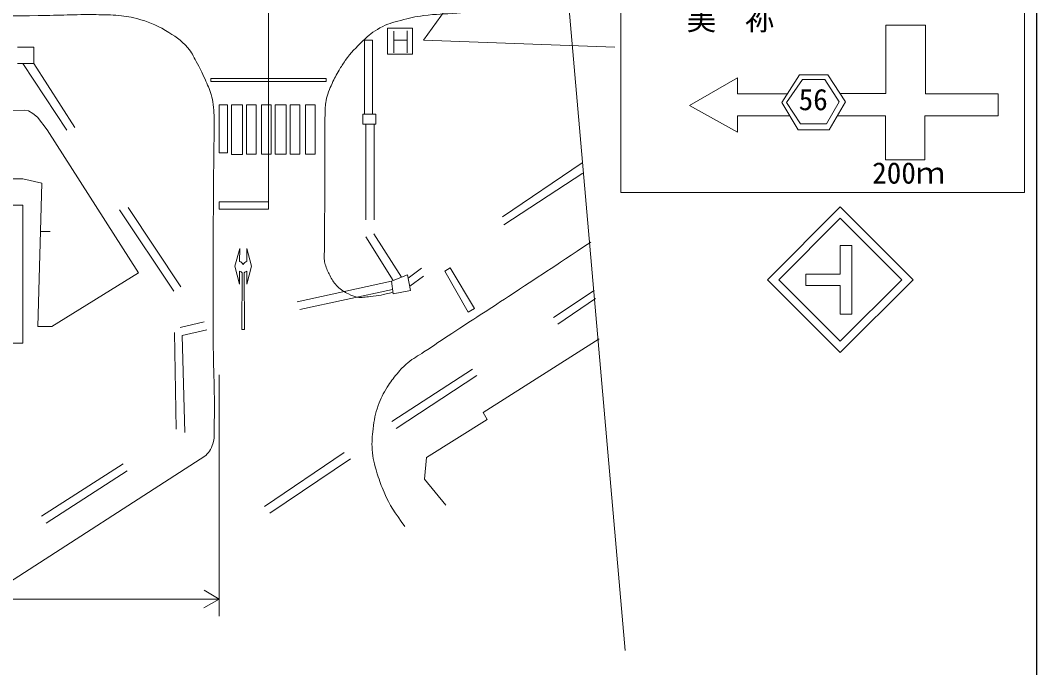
# Model space of a CAD drawing. Units: millimetres, scale not verified. Extents: x 40000 to 680000, y 20000 to 380000.
# Drawn here: x 516258 to 579000, y 235931 to 275898 of the extents above; entities that cross this region are included whole.
import ezdxf
from ezdxf.enums import TextEntityAlignment as Align

# ---------------------------------------------------------------- set-up
doc = ezdxf.new("R2010")
doc.units = ezdxf.units.MM
doc.header["$LTSCALE"] = 1000
doc.layers.add('M-TTL-BAND', color=7, linetype='Continuous', lineweight=25)
doc.layers.add('M-WORK', color=1, linetype='Continuous', lineweight=13)
doc.styles.add('ＭＳ ゴシック', font='')
doc.styles.get('ＭＳ ゴシック').set_extended_font_data('MS Gothic')

msp = doc.modelspace()

# ---------------------------------------------------------------- linework, layer by layer
at = {"layer": 'M-TTL-BAND'}
msp.add_line((579000, 20000), (579000, 370000), dxfattribs=at)
at = {"layer": 'M-WORK'}
for p, q in [((546868, 313990), (553595, 236986)), ((541150, 274669), (553371, 291709)), ((531580, 264233), (531580, 281100)), ((553328, 265260), (553328, 281274)), ((578242, 281274), (578242, 265260)), ((572143, 275591), (569688, 275591)), ((569688, 275591), (569688, 271384)), ((572143, 271354), (572143, 275591)), ((538930, 275416), (540464, 275416)), ((538930, 273815), (538930, 275416)), ((539320, 275234), (539320, 273883)), ((540139, 275247), (540139, 273901)), ((540464, 275416), (540464, 273815)), ((516080, 274239), (517092, 274239)), ((517092, 274239), (517092, 273231)), ((537497, 274674), (538002, 274674)), ((537497, 270111), (537497, 274674)), ((538002, 274674), (538002, 270111)), ((539320, 274666), (540139, 274666)), ((552952, 274242), (541150, 274669)), ((540464, 273815), (538930, 273815)), ((517092, 273231), (516080, 273231)), ((516405, 273231), (519129, 269115)), ((519630, 269287), (517092, 273231)), ((560532, 272344), (557568, 270641)), ((560532, 271354), (560532, 272344)), ((563269, 270821), (564354, 272542)), ((564354, 272542), (566114, 272542)), ((566114, 272542), (567197, 270864)), ((528010, 272299), (535132, 272299)), ((528010, 272299), (528010, 272131)), ((535132, 272131), (528010, 272131)), ((535132, 272299), (535132, 272131)), ((563563, 270822), (564536, 272235)), ((564536, 272235), (565929, 272235)), ((565929, 272235), (566813, 270876)), ((563605, 271354), (560532, 271354)), ((569688, 271384), (566862, 271384)), ((576625, 271354), (572143, 271354)), ((576625, 270012), (576625, 271354)), ((528528, 270678), (529038, 270678)), ((528528, 267716), (528528, 270678)), ((529038, 270678), (529038, 267716)), ((529291, 270684), (529964, 270684)), ((529291, 267622), (529291, 270684)), ((529964, 270684), (529964, 267622)), ((530215, 270685), (530809, 270685)), ((530215, 267638), (530215, 270685)), ((530809, 270685), (530809, 267638)), ((531152, 270683), (531738, 270683)), ((531152, 267637), (531152, 270683)), ((531738, 270683), (531738, 267637)), ((531997, 270683), (532673, 270683)), ((531997, 267638), (531997, 270683)), ((532673, 270683), (532673, 267638)), ((532926, 270684), (533519, 270684)), ((532926, 267637), (532926, 270684)), ((533519, 270684), (533519, 267637)), ((533860, 270680), (534453, 270680)), ((533860, 267633), (533860, 270680)), ((534453, 270680), (534453, 267633)), ((557568, 270641), (560526, 268998)), ((564267, 269143), (563269, 270821)), ((564412, 269515), (563563, 270822)), ((566813, 270876), (566031, 269515)), ((567197, 270864), (566190, 269143)), ((515220, 270329), (516495, 270345)), ((516495, 270345), (516763, 270301)), ((516763, 270301), (517032, 270156)), ((517032, 270156), (517322, 269918)), ((517322, 269918), (517920, 269130)), ((537409, 269481), (537409, 270111)), ((537409, 270111), (538002, 270111)), ((538002, 270111), (538205, 270111)), ((538205, 270111), (538205, 269481)), ((560526, 268998), (560526, 270004)), ((560526, 270004), (563755, 270004)), ((566698, 270012), (566871, 270012)), ((566871, 270012), (569673, 270012)), ((569673, 270012), (569673, 267280)), ((572098, 267280), (572098, 270012)), ((572098, 270012), (576625, 270012)), ((538205, 269481), (537409, 269481)), ((537587, 269481), (537587, 263587)), ((538099, 263576), (538099, 269481)), ((566031, 269515), (564412, 269515)), ((517920, 269130), (523550, 260318)), ((566190, 269143), (564267, 269143)), ((529038, 267716), (528528, 267716)), ((529964, 267622), (529291, 267622)), ((530809, 267638), (530215, 267638)), ((531738, 267637), (531152, 267637)), ((532673, 267638), (531997, 267638)), ((533519, 267637), (532926, 267637)), ((534453, 267633), (533860, 267633)), ((546028, 263760), (550943, 267105)), ((569673, 267280), (572098, 267280)), ((516404, 266111), (515220, 266115)), ((517585, 265854), (516404, 266111)), ((550989, 266452), (546104, 263274)), ((517335, 256997), (517585, 265854)), ((578242, 265260), (553328, 265260)), ((516414, 264489), (476702, 264176)), ((516414, 255967), (516414, 264489)), ((525739, 259181), (522373, 264200)), ((522905, 264340), (526176, 259434)), ((531580, 264699), (528523, 264699)), ((528523, 264699), (528523, 264233)), ((528523, 264233), (531580, 264233)), ((517501, 262870), (518109, 262870)), ((539277, 259844), (537589, 262531)), ((538082, 262724), (539787, 260041)), ((529800, 261815), (529498, 260715)), ((529800, 261815), (529798, 261015)), ((530233, 261814), (530535, 260715)), ((530233, 261814), (530234, 261014)), ((529498, 260715), (529796, 259615)), ((529797, 260415), (529796, 259615)), ((530235, 260414), (530236, 259614)), ((530535, 260715), (530236, 259614)), ((540205, 259978), (541032, 260591)), ((542464, 260420), (542787, 260618)), ((543911, 257871), (542464, 260420)), ((542787, 260618), (544298, 258100)), ((523550, 260318), (518213, 256990)), ((529947, 260314), (529940, 256814)), ((530085, 260314), (530090, 256814)), ((533343, 258524), (539164, 259801)), ((540164, 260187), (539164, 259801)), ((539164, 259801), (539283, 259019)), ((540352, 259227), (540164, 260187)), ((541155, 260093), (540302, 259484)), ((533508, 258039), (539243, 259285)), ((539283, 259019), (540352, 259227)), ((549174, 257559), (551677, 259209)), ((551765, 258722), (549446, 257140)), ((544298, 258100), (543911, 257871)), ((527600, 257286), (526131, 256930)), ((518213, 256990), (517335, 256997)), ((525779, 256631), (525883, 250661)), ((526258, 256446), (527767, 256785)), ((529940, 256814), (530090, 256814)), ((526408, 250459), (526258, 256446)), ((544835, 251681), (551990, 256236)), ((512851, 255967), (516414, 255967)), ((539201, 251137), (544174, 254369)), ((528524, 239109), (528524, 254012)), ((544433, 253969), (539464, 250700)), ((545077, 251254), (544835, 251681)), ((541331, 248900), (545077, 251254)), ((531338, 245878), (536258, 249225)), ((527705, 249033), (509046, 236985)), ((517569, 245277), (522598, 248514)), ((536634, 248823), (531670, 245470)), ((541203, 247576), (541331, 248900)), ((522849, 248092), (517849, 244858)), ((542536, 245970), (541203, 247576)), ((528524, 240170), (527598, 240713)), ((463428, 240170), (528524, 240170)), ((528524, 240170), (527594, 239630))]:
    msp.add_line(p, q, dxfattribs=at)
for points in [[(562373, 259882), (566873, 264382), (571373, 259882), (566873, 255382)], [(563080, 259882), (566873, 263675), (570666, 259882), (566873, 256090)], [(564752, 259529), (566873, 259529), (566873, 257761), (567580, 257761), (567580, 262004), (566873, 262004), (566873, 260236), (564752, 260236)]]:
    msp.add_lwpolyline(points, close=True, dxfattribs=at)
for centre, radius, start, end in [((529598, 260554), 502, 33.6552, 66.54465), ((530434, 260554), 502, 113.42877, 146.28403), ((529740, 260167), 254, 35.42961, 76.97332), ((530292, 260167), 254, 103.00009, 144.5438)]:
    msp.add_arc(centre, radius, start, end, dxfattribs=at)
for points, knots in [([(539269, 259111), (538616, 258956), (538415, 258892), (537855, 258843), (537542, 258816), (537361, 258757), (537050, 258808), (536835, 258844), (536722, 258905), (536527, 259002), (536238, 259144), (536080, 259244), (535845, 259464), (535631, 259662), (535544, 259811), (535405, 260067), (535269, 260316), (535203, 260463), (535113, 260732), (535069, 260864), (535047, 260940), (535031, 261078), (535013, 261226), (535025, 261311), (535025, 261460), (535026, 261991), (535036, 262289), (535040, 262821), (535053, 264804), (535042, 265915), (535053, 267898), (535058, 268762), (535030, 269247), (535073, 270109), (535089, 270434), (535070, 270621), (535133, 270941), (535175, 271156), (535212, 271275), (535284, 271482), (535356, 271688), (535409, 271799), (535502, 271997), (535657, 272326), (535759, 272504), (535938, 272822), (536074, 273062), (536156, 273194), (536321, 273416), (536701, 273927), (536950, 274189), (537409, 274630), (537782, 274987), (538010, 275180), (538461, 275431), (538928, 275690), (539231, 275755), (539746, 275897), (540289, 276047), (540599, 276122), (541158, 276192), (541952, 276290), (542402, 276283), (543199, 276346), (545906, 276559), (546767, 276659), (550121, 276991)], [0, 0, 0, 0, 1, 1, 1, 2, 2, 2, 3, 3, 3, 4, 4, 4, 5, 5, 5, 6, 6, 6, 7, 7, 7, 8, 8, 8, 9, 9, 9, 10, 10, 10, 11, 11, 11, 12, 12, 12, 13, 13, 13, 14, 14, 14, 15, 15, 15, 16, 16, 16, 17, 17, 17, 18, 18, 18, 19, 19, 19, 20, 20, 20, 21, 21, 21, 22, 22, 22, 22]), ([(463423, 273145), (463408, 273376), (463415, 273465), (463443, 273667), (463493, 274020), (463597, 274208), (463773, 274518), (463967, 274860), (464084, 275058), (464367, 275330), (464630, 275582), (464820, 275680), (465146, 275845), (465461, 276003), (465643, 276091), (465984, 276181), (466196, 276237), (466326, 276198), (466545, 276201), (468226, 276222), (469167, 276185), (470848, 276181), (478342, 276162), (482540, 276192), (490034, 276194), (495634, 276195), (498771, 276200), (504372, 276190), (506561, 276186), (507786, 276168), (509975, 276170), (512860, 276172), (514475, 276165), (517360, 276190), (518757, 276202), (519540, 276266), (520937, 276249), (521411, 276244), (521678, 276251), (522151, 276210), (522661, 276165), (522952, 276143), (523445, 276005), (524167, 275803), (524573, 275652), (525220, 275272), (525808, 274927), (526142, 274709), (526599, 274203), (526859, 273917), (526924, 273695), (527114, 273359), (527349, 272942), (527468, 272700), (527662, 272263), (527824, 271898), (527921, 271695), (528038, 271313), (528109, 271082), (528125, 270945), (528157, 270706), (528225, 270184), (528225, 269886), (528226, 269359), (528228, 268791), (528211, 268473), (528206, 267904), (528170, 263447), (528146, 260950), (528160, 256493), (528168, 254228), (528284, 252959), (528220, 250696), (528211, 250381), (528258, 250196), (528180, 249891), (528130, 249694), (528104, 249578), (528002, 249402), (527909, 249242), (527853, 249182), (527705, 249033)], [0, 0, 0, 0, 1, 1, 1, 2, 2, 2, 3, 3, 3, 4, 4, 4, 5, 5, 5, 6, 6, 6, 7, 7, 7, 8, 8, 8, 9, 9, 9, 10, 10, 10, 11, 11, 11, 12, 12, 12, 13, 13, 13, 14, 14, 14, 15, 15, 15, 16, 16, 16, 17, 17, 17, 18, 18, 18, 19, 19, 19, 20, 20, 20, 21, 21, 21, 22, 22, 22, 23, 23, 23, 24, 24, 24, 25, 25, 25, 26, 26, 26, 27, 27, 27, 27]), ([(538297, 247908), (538100, 248565), (538018, 248801), (537980, 249393), (537947, 249895), (537979, 250180), (538039, 250680), (538108, 251249), (538156, 251574), (538346, 252115), (538511, 252583), (538650, 252831), (538910, 253253), (539120, 253592), (539257, 253771), (539514, 254075), (539754, 254359), (539888, 254524), (540178, 254758), (540542, 255053), (540787, 255162), (541177, 255421), (541851, 255869), (542224, 256126), (542900, 256570), (544261, 257464), (545032, 257953), (546394, 258847), (548384, 260151), (549007, 260569), (551473, 262212)], [0, 0, 0, 0, 1, 1, 1, 2, 2, 2, 3, 3, 3, 4, 4, 4, 5, 5, 5, 6, 6, 6, 7, 7, 7, 8, 8, 8, 9, 9, 9, 10, 10, 10, 10]), ([(539999, 244641), (539348, 245574), (539091, 245868), (538712, 246760), (538526, 247199), (538454, 247370), (538297, 247908)], [0, 0, 0, 0, 1, 1, 1, 2, 2, 2, 2])]:
    msp.add_open_spline(points, degree=3, knots=knots, dxfattribs=at)

# ---------------------------------------------------------------- texts
at = {"layer": 'M-WORK', "style": 'ＭＳ ゴシック'}
for s, p in [('美\u3000祢', (557404, 274898)), ('56', (564307, 269953)), ('200ｍ', (568849, 265420))]:
    msp.add_text(s, height=1320, dxfattribs=at).set_placement(p, align=Align.BOTTOM_LEFT)

doc.saveas('drawing.dxf')
